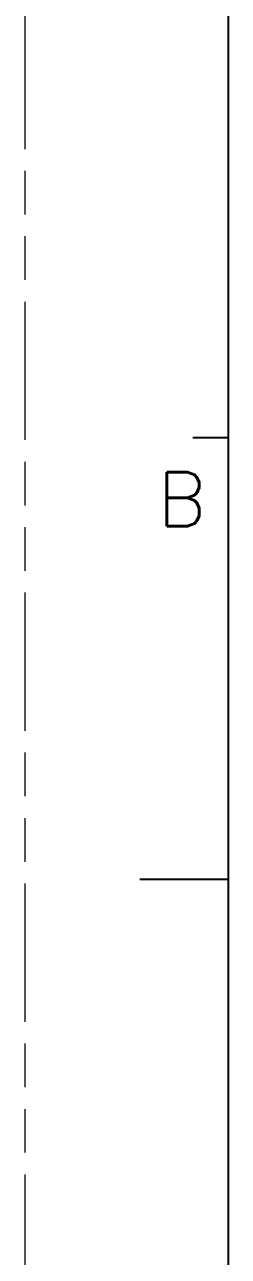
# Model space of a CAD drawing. Extents: x -344 to 154, y 670 to 1023.
# Drawn here: x -343.9 to -329.9, y 856.9 to 941.6 of the extents above; entities that cross this region are included whole.
import ezdxf

# ---------------------------------------------------------------- set-up
doc = ezdxf.new("R2010")
doc.units = 0
doc.linetypes.add('PHANTOM', pattern=[29.5, 9.5, -1.5, 3, -1.5, 3, -1.5, 9.5])
doc.layers.add('0PAPERF', color=2, linetype='PHANTOM', lineweight=0, plot=False)
doc.styles.add('SIMPLEX', font='simplex.shx')

msp = doc.modelspace()

# ---------------------------------------------------------------- linework, layer by layer
for p, q in [((-329.903, 1004.331), (-329.903, 679.964)), ((-329.903, 913.216), (-332.333, 913.216)), ((-329.903, 882.845), (-335.977, 882.845))]:
    msp.add_line(p, q)
at = {"layer": '0PAPERF'}
msp.add_line((-343.875, 1022.561), (-343.875, 670.246), dxfattribs=at)

# ---------------------------------------------------------------- texts
at = {"style": 'SIMPLEX'}
msp.add_text('B', height=3.693, dxfattribs=at).set_placement((-334.762, 907.142))

doc.saveas('drawing.dxf')
